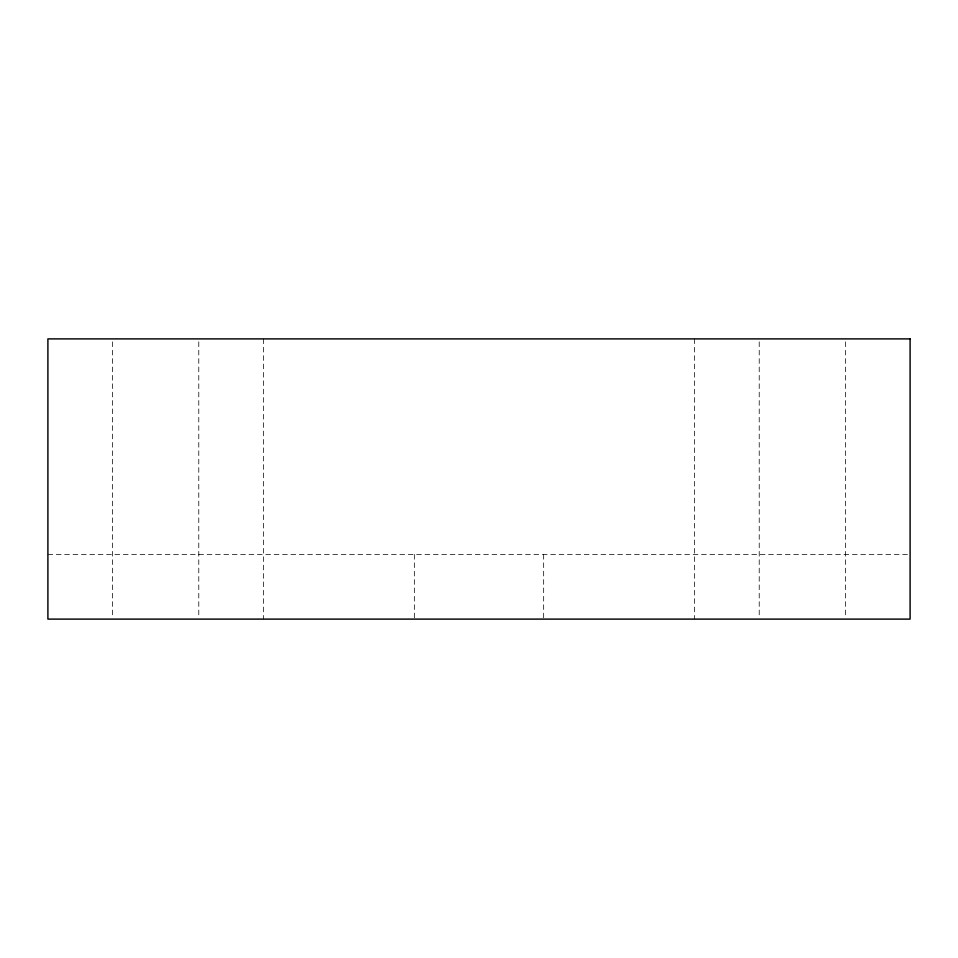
<?xml version="1.0" encoding="UTF-8"?>
<svg xmlns="http://www.w3.org/2000/svg" width="958" height="958" viewBox="0 0 958 958"><rect width="100%" height="100%" fill="white"/><g stroke="black" fill="none" stroke-linecap="round" stroke-linejoin="round"><path stroke-width="0.72" stroke-dasharray="4.79 3.59" d="M47.9 554.442L910.1 554.442M845.435 341.874L845.435 616.126M759.215 341.874L759.215 616.126M694.55 338.892L694.55 619.107M543.665 554.442L543.665 619.107M414.335 554.442L414.335 619.107M263.45 338.892L263.45 619.107M198.785 341.874L198.785 616.126M112.565 341.874L112.565 616.126"/><path stroke-width="1.44" d="M910.1 338.892L47.9 338.892L47.9 619.107L910.1 619.107L910.1 338.892"/></g></svg>
